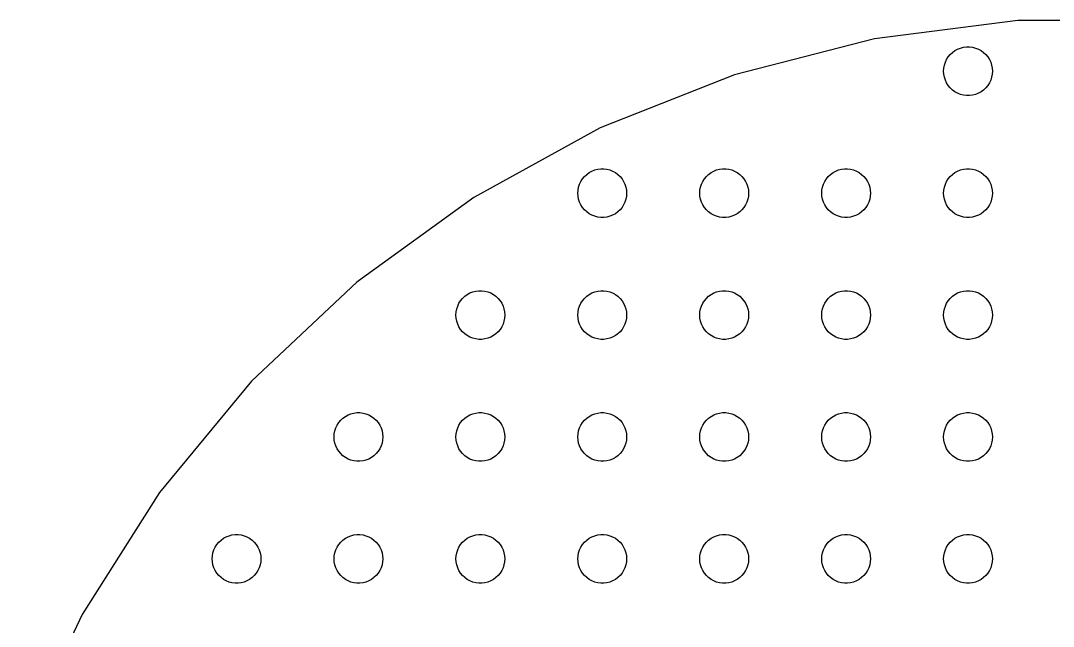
# Model space of a CAD drawing. Header units: metres. Extents: x -142 to 142, y -141 to 141.
# Drawn here: x -131.6 to -4.5, y 66.7 to 141.2 of the extents above; entities that cross this region are included whole.
import ezdxf

# ---------------------------------------------------------------- set-up
doc = ezdxf.new("R2010")
doc.units = ezdxf.units.M

msp = doc.modelspace()

# ---------------------------------------------------------------- linework, layer by layer
for p, q in [((-8.88486, 141.221), (-26.5145, 138.994)), ((8.88486, 141.221), (-8.88486, 141.221)), ((-26.5145, 138.994), (-43.7259, 134.574)), ((-17.1869, 137.054), (-16.9123, 137.312)), ((-16.9123, 137.312), (-16.6075, 137.533)), ((-16.6075, 137.533), (-16.2773, 137.714)), ((-16.2773, 137.714), (-15.927, 137.853)), ((-15.927, 137.853), (-15.5621, 137.947)), ((-15.5621, 137.947), (-15.1884, 137.994)), ((-15.1884, 137.994), (-14.8116, 137.994)), ((-14.8116, 137.994), (-14.4379, 137.947)), ((-14.4379, 137.947), (-14.0729, 137.853)), ((-14.0729, 137.853), (-13.7227, 137.714)), ((-13.7227, 137.714), (-13.3925, 137.533)), ((-13.3925, 137.533), (-13.0877, 137.312)), ((-13.0877, 137.312), (-12.8131, 137.054)), ((-17.9057, 135.746), (-17.7893, 136.104)), ((-17.7893, 136.104), (-17.6289, 136.445)), ((-17.6289, 136.445), (-17.427, 136.763)), ((-17.427, 136.763), (-17.1869, 137.054)), ((-12.8131, 137.054), (-12.5729, 136.763)), ((-12.5729, 136.763), (-12.3711, 136.445)), ((-12.3711, 136.445), (-12.2107, 136.104)), ((-12.2107, 136.104), (-12.0942, 135.746)), ((-18, 135), (-17.9763, 135.376)), ((-17.9763, 134.624), (-18, 135)), ((-17.9763, 135.376), (-17.9057, 135.746)), ((-12.0942, 135.746), (-12.0237, 135.376)), ((-12.0237, 135.376), (-12, 135)), ((-12, 135), (-12.0237, 134.624)), ((-43.7259, 134.574), (-60.2478, 128.033)), ((-17.9057, 134.254), (-17.9763, 134.624)), ((-17.7893, 133.896), (-17.9057, 134.254)), ((-17.6289, 133.555), (-17.7893, 133.896)), ((-17.427, 133.237), (-17.6289, 133.555)), ((-12.3711, 133.555), (-12.5729, 133.237)), ((-12.2107, 133.896), (-12.3711, 133.555)), ((-12.0942, 134.254), (-12.2107, 133.896)), ((-12.0237, 134.624), (-12.0942, 134.254)), ((-17.1869, 132.946), (-17.427, 133.237)), ((-16.9123, 132.688), (-17.1869, 132.946)), ((-16.6075, 132.467), (-16.9123, 132.688)), ((-16.2773, 132.286), (-16.6075, 132.467)), ((-15.927, 132.147), (-16.2773, 132.286)), ((-15.5621, 132.053), (-15.927, 132.147)), ((-14.0729, 132.147), (-14.4379, 132.053)), ((-13.7227, 132.286), (-14.0729, 132.147)), ((-13.3925, 132.467), (-13.7227, 132.286)), ((-13.0877, 132.688), (-13.3925, 132.467)), ((-12.8131, 132.946), (-13.0877, 132.688)), ((-12.5729, 133.237), (-12.8131, 132.946)), ((-15.1884, 132.006), (-15.5621, 132.053)), ((-14.8116, 132.006), (-15.1884, 132.006)), ((-14.4379, 132.053), (-14.8116, 132.006)), ((-60.2478, 128.033), (-75.8195, 119.472)), ((-62.427, 121.763), (-62.1869, 122.054)), ((-62.1869, 122.054), (-61.9123, 122.312)), ((-61.9123, 122.312), (-61.6075, 122.533)), ((-61.6075, 122.533), (-61.2773, 122.714)), ((-61.2773, 122.714), (-60.927, 122.853)), ((-60.927, 122.853), (-60.5621, 122.947)), ((-60.5621, 122.947), (-60.1884, 122.994)), ((-60.1884, 122.994), (-59.8116, 122.994)), ((-59.8116, 122.994), (-59.4379, 122.947)), ((-59.4379, 122.947), (-59.0729, 122.853)), ((-59.0729, 122.853), (-58.7227, 122.714)), ((-58.7227, 122.714), (-58.3925, 122.533)), ((-58.3925, 122.533), (-58.0877, 122.312)), ((-58.0877, 122.312), (-57.8131, 122.054)), ((-57.8131, 122.054), (-57.5729, 121.763)), ((-47.427, 121.763), (-47.1869, 122.054)), ((-47.1869, 122.054), (-46.9123, 122.312)), ((-46.9123, 122.312), (-46.6075, 122.533)), ((-46.6075, 122.533), (-46.2773, 122.714)), ((-46.2773, 122.714), (-45.927, 122.853)), ((-45.927, 122.853), (-45.5621, 122.947)), ((-45.5621, 122.947), (-45.1884, 122.994)), ((-45.1884, 122.994), (-44.8116, 122.994)), ((-44.8116, 122.994), (-44.4379, 122.947)), ((-44.4379, 122.947), (-44.0729, 122.853)), ((-44.0729, 122.853), (-43.7227, 122.714)), ((-43.7227, 122.714), (-43.3925, 122.533)), ((-43.3925, 122.533), (-43.0877, 122.312)), ((-43.0877, 122.312), (-42.8131, 122.054)), ((-42.8131, 122.054), (-42.5729, 121.763)), ((-32.427, 121.763), (-32.1869, 122.054)), ((-32.1869, 122.054), (-31.9123, 122.312)), ((-31.9123, 122.312), (-31.6075, 122.533)), ((-31.6075, 122.533), (-31.2773, 122.714)), ((-31.2773, 122.714), (-30.927, 122.853)), ((-30.927, 122.853), (-30.5621, 122.947)), ((-30.5621, 122.947), (-30.1884, 122.994)), ((-30.1884, 122.994), (-29.8116, 122.994)), ((-29.8116, 122.994), (-29.4379, 122.947)), ((-29.4379, 122.947), (-29.0729, 122.853)), ((-29.0729, 122.853), (-28.7227, 122.714)), ((-28.7227, 122.714), (-28.3925, 122.533)), ((-28.3925, 122.533), (-28.0877, 122.312)), ((-28.0877, 122.312), (-27.8131, 122.054)), ((-27.8131, 122.054), (-27.5729, 121.763)), ((-17.427, 121.763), (-17.1869, 122.054)), ((-17.1869, 122.054), (-16.9123, 122.312)), ((-16.9123, 122.312), (-16.6075, 122.533)), ((-16.6075, 122.533), (-16.2773, 122.714)), ((-16.2773, 122.714), (-15.927, 122.853)), ((-15.927, 122.853), (-15.5621, 122.947)), ((-15.5621, 122.947), (-15.1884, 122.994)), ((-15.1884, 122.994), (-14.8116, 122.994)), ((-14.8116, 122.994), (-14.4379, 122.947)), ((-14.4379, 122.947), (-14.0729, 122.853)), ((-14.0729, 122.853), (-13.7227, 122.714)), ((-13.7227, 122.714), (-13.3925, 122.533)), ((-13.3925, 122.533), (-13.0877, 122.312)), ((-13.0877, 122.312), (-12.8131, 122.054)), ((-12.8131, 122.054), (-12.5729, 121.763)), ((-62.9763, 120.376), (-62.9057, 120.746)), ((-62.9057, 120.746), (-62.7893, 121.104)), ((-62.7893, 121.104), (-62.6289, 121.445)), ((-62.6289, 121.445), (-62.427, 121.763)), ((-57.5729, 121.763), (-57.3711, 121.445)), ((-57.3711, 121.445), (-57.2107, 121.104)), ((-57.2107, 121.104), (-57.0942, 120.746)), ((-57.0942, 120.746), (-57.0237, 120.376)), ((-47.9763, 120.376), (-47.9057, 120.746)), ((-47.9057, 120.746), (-47.7893, 121.104)), ((-47.7893, 121.104), (-47.6289, 121.445)), ((-47.6289, 121.445), (-47.427, 121.763)), ((-42.5729, 121.763), (-42.3711, 121.445)), ((-42.3711, 121.445), (-42.2107, 121.104)), ((-42.2107, 121.104), (-42.0942, 120.746)), ((-42.0942, 120.746), (-42.0237, 120.376)), ((-32.9763, 120.376), (-32.9057, 120.746)), ((-32.9057, 120.746), (-32.7893, 121.104)), ((-32.7893, 121.104), (-32.6289, 121.445)), ((-32.6289, 121.445), (-32.427, 121.763)), ((-27.5729, 121.763), (-27.3711, 121.445)), ((-27.3711, 121.445), (-27.2107, 121.104)), ((-27.2107, 121.104), (-27.0942, 120.746)), ((-27.0942, 120.746), (-27.0237, 120.376)), ((-17.9763, 120.376), (-17.9057, 120.746)), ((-17.9057, 120.746), (-17.7893, 121.104)), ((-17.7893, 121.104), (-17.6289, 121.445)), ((-17.6289, 121.445), (-17.427, 121.763)), ((-12.5729, 121.763), (-12.3711, 121.445)), ((-12.3711, 121.445), (-12.2107, 121.104)), ((-12.2107, 121.104), (-12.0942, 120.746)), ((-12.0942, 120.746), (-12.0237, 120.376)), ((-75.8195, 119.472), (-90.1955, 109.028)), ((-63, 120), (-62.9763, 120.376)), ((-62.9763, 119.624), (-63, 120)), ((-62.9057, 119.254), (-62.9763, 119.624)), ((-57.0237, 119.624), (-57.0942, 119.254)), ((-57.0237, 120.376), (-57, 120)), ((-57, 120), (-57.0237, 119.624)), ((-48, 120), (-47.9763, 120.376)), ((-47.9763, 119.624), (-48, 120)), ((-47.9057, 119.254), (-47.9763, 119.624)), ((-42.0237, 119.624), (-42.0942, 119.254)), ((-42.0237, 120.376), (-42, 120)), ((-42, 120), (-42.0237, 119.624)), ((-33, 120), (-32.9763, 120.376)), ((-32.9763, 119.624), (-33, 120)), ((-32.9057, 119.254), (-32.9763, 119.624)), ((-27.0237, 119.624), (-27.0942, 119.254)), ((-27.0237, 120.376), (-27, 120)), ((-27, 120), (-27.0237, 119.624)), ((-18, 120), (-17.9763, 120.376)), ((-17.9763, 119.624), (-18, 120)), ((-17.9057, 119.254), (-17.9763, 119.624)), ((-12.0237, 119.624), (-12.0942, 119.254)), ((-12.0237, 120.376), (-12, 120)), ((-12, 120), (-12.0237, 119.624)), ((-62.7893, 118.896), (-62.9057, 119.254)), ((-62.6289, 118.555), (-62.7893, 118.896)), ((-62.427, 118.237), (-62.6289, 118.555)), ((-62.1869, 117.946), (-62.427, 118.237)), ((-57.5729, 118.237), (-57.8131, 117.946)), ((-57.3711, 118.555), (-57.5729, 118.237)), ((-57.2107, 118.896), (-57.3711, 118.555)), ((-57.0942, 119.254), (-57.2107, 118.896)), ((-47.7893, 118.896), (-47.9057, 119.254)), ((-47.6289, 118.555), (-47.7893, 118.896)), ((-47.427, 118.237), (-47.6289, 118.555)), ((-47.1869, 117.946), (-47.427, 118.237)), ((-42.5729, 118.237), (-42.8131, 117.946)), ((-42.3711, 118.555), (-42.5729, 118.237)), ((-42.2107, 118.896), (-42.3711, 118.555)), ((-42.0942, 119.254), (-42.2107, 118.896)), ((-32.7893, 118.896), (-32.9057, 119.254)), ((-32.6289, 118.555), (-32.7893, 118.896)), ((-32.427, 118.237), (-32.6289, 118.555)), ((-32.1869, 117.946), (-32.427, 118.237)), ((-27.5729, 118.237), (-27.8131, 117.946)), ((-27.3711, 118.555), (-27.5729, 118.237)), ((-27.2107, 118.896), (-27.3711, 118.555)), ((-27.0942, 119.254), (-27.2107, 118.896)), ((-17.7893, 118.896), (-17.9057, 119.254)), ((-17.6289, 118.555), (-17.7893, 118.896)), ((-17.427, 118.237), (-17.6289, 118.555)), ((-17.1869, 117.946), (-17.427, 118.237)), ((-12.5729, 118.237), (-12.8131, 117.946)), ((-12.3711, 118.555), (-12.5729, 118.237)), ((-12.2107, 118.896), (-12.3711, 118.555)), ((-12.0942, 119.254), (-12.2107, 118.896)), ((-61.9123, 117.688), (-62.1869, 117.946)), ((-61.6075, 117.467), (-61.9123, 117.688)), ((-61.2773, 117.286), (-61.6075, 117.467)), ((-60.927, 117.147), (-61.2773, 117.286)), ((-60.5621, 117.053), (-60.927, 117.147)), ((-60.1884, 117.006), (-60.5621, 117.053)), ((-59.8116, 117.006), (-60.1884, 117.006)), ((-59.4379, 117.053), (-59.8116, 117.006)), ((-59.0729, 117.147), (-59.4379, 117.053)), ((-58.7227, 117.286), (-59.0729, 117.147)), ((-58.3925, 117.467), (-58.7227, 117.286)), ((-58.0877, 117.688), (-58.3925, 117.467)), ((-57.8131, 117.946), (-58.0877, 117.688)), ((-46.9123, 117.688), (-47.1869, 117.946)), ((-46.6075, 117.467), (-46.9123, 117.688)), ((-46.2773, 117.286), (-46.6075, 117.467)), ((-45.927, 117.147), (-46.2773, 117.286)), ((-45.5621, 117.053), (-45.927, 117.147)), ((-45.1884, 117.006), (-45.5621, 117.053)), ((-44.8116, 117.006), (-45.1884, 117.006)), ((-44.4379, 117.053), (-44.8116, 117.006)), ((-44.0729, 117.147), (-44.4379, 117.053)), ((-43.7227, 117.286), (-44.0729, 117.147)), ((-43.3925, 117.467), (-43.7227, 117.286)), ((-43.0877, 117.688), (-43.3925, 117.467)), ((-42.8131, 117.946), (-43.0877, 117.688)), ((-31.9123, 117.688), (-32.1869, 117.946)), ((-31.6075, 117.467), (-31.9123, 117.688)), ((-31.2773, 117.286), (-31.6075, 117.467)), ((-30.927, 117.147), (-31.2773, 117.286)), ((-30.5621, 117.053), (-30.927, 117.147)), ((-30.1884, 117.006), (-30.5621, 117.053)), ((-29.8116, 117.006), (-30.1884, 117.006)), ((-29.4379, 117.053), (-29.8116, 117.006)), ((-29.0729, 117.147), (-29.4379, 117.053)), ((-28.7227, 117.286), (-29.0729, 117.147)), ((-28.3925, 117.467), (-28.7227, 117.286)), ((-28.0877, 117.688), (-28.3925, 117.467)), ((-27.8131, 117.946), (-28.0877, 117.688)), ((-16.9123, 117.688), (-17.1869, 117.946)), ((-16.6075, 117.467), (-16.9123, 117.688)), ((-16.2773, 117.286), (-16.6075, 117.467)), ((-15.927, 117.147), (-16.2773, 117.286)), ((-15.5621, 117.053), (-15.927, 117.147)), ((-15.1884, 117.006), (-15.5621, 117.053)), ((-14.8116, 117.006), (-15.1884, 117.006)), ((-14.4379, 117.053), (-14.8116, 117.006)), ((-14.0729, 117.147), (-14.4379, 117.053)), ((-13.7227, 117.286), (-14.0729, 117.147)), ((-13.3925, 117.467), (-13.7227, 117.286)), ((-13.0877, 117.688), (-13.3925, 117.467)), ((-12.8131, 117.946), (-13.0877, 117.688)), ((-90.1955, 109.028), (-103.149, 96.8634)), ((-77.6289, 106.445), (-77.427, 106.763)), ((-77.427, 106.763), (-77.1869, 107.054)), ((-77.1869, 107.054), (-76.9123, 107.312)), ((-76.9123, 107.312), (-76.6075, 107.533)), ((-76.6075, 107.533), (-76.2773, 107.714)), ((-76.2773, 107.714), (-75.927, 107.853)), ((-75.927, 107.853), (-75.5621, 107.947)), ((-75.5621, 107.947), (-75.1884, 107.994)), ((-75.1884, 107.994), (-74.8116, 107.994)), ((-74.8116, 107.994), (-74.4379, 107.947)), ((-74.4379, 107.947), (-74.073, 107.853)), ((-74.073, 107.853), (-73.7227, 107.714)), ((-73.7227, 107.714), (-73.3925, 107.533)), ((-73.3925, 107.533), (-73.0877, 107.312)), ((-73.0877, 107.312), (-72.8131, 107.054)), ((-72.8131, 107.054), (-72.573, 106.763)), ((-72.573, 106.763), (-72.3711, 106.445)), ((-62.6289, 106.445), (-62.427, 106.763)), ((-62.427, 106.763), (-62.1869, 107.054)), ((-62.1869, 107.054), (-61.9123, 107.312)), ((-61.9123, 107.312), (-61.6075, 107.533)), ((-61.6075, 107.533), (-61.2773, 107.714)), ((-61.2773, 107.714), (-60.927, 107.853)), ((-60.927, 107.853), (-60.5621, 107.947)), ((-60.5621, 107.947), (-60.1884, 107.994)), ((-60.1884, 107.994), (-59.8116, 107.994)), ((-59.8116, 107.994), (-59.4379, 107.947)), ((-59.4379, 107.947), (-59.0729, 107.853)), ((-59.0729, 107.853), (-58.7227, 107.714)), ((-58.7227, 107.714), (-58.3925, 107.533)), ((-58.3925, 107.533), (-58.0877, 107.312)), ((-58.0877, 107.312), (-57.8131, 107.054)), ((-57.8131, 107.054), (-57.5729, 106.763)), ((-57.5729, 106.763), (-57.3711, 106.445)), ((-47.6289, 106.445), (-47.427, 106.763)), ((-47.427, 106.763), (-47.1869, 107.054)), ((-47.1869, 107.054), (-46.9123, 107.312)), ((-46.9123, 107.312), (-46.6075, 107.533)), ((-46.6075, 107.533), (-46.2773, 107.714)), ((-46.2773, 107.714), (-45.927, 107.853)), ((-45.927, 107.853), (-45.5621, 107.947)), ((-45.5621, 107.947), (-45.1884, 107.994)), ((-45.1884, 107.994), (-44.8116, 107.994)), ((-44.8116, 107.994), (-44.4379, 107.947)), ((-44.4379, 107.947), (-44.0729, 107.853)), ((-44.0729, 107.853), (-43.7227, 107.714)), ((-43.7227, 107.714), (-43.3925, 107.533)), ((-43.3925, 107.533), (-43.0877, 107.312)), ((-43.0877, 107.312), (-42.8131, 107.054)), ((-42.8131, 107.054), (-42.5729, 106.763)), ((-42.5729, 106.763), (-42.3711, 106.445)), ((-32.6289, 106.445), (-32.427, 106.763)), ((-32.427, 106.763), (-32.1869, 107.054)), ((-32.1869, 107.054), (-31.9123, 107.312)), ((-31.9123, 107.312), (-31.6075, 107.533)), ((-31.6075, 107.533), (-31.2773, 107.714)), ((-31.2773, 107.714), (-30.927, 107.853)), ((-30.927, 107.853), (-30.5621, 107.947)), ((-30.5621, 107.947), (-30.1884, 107.994)), ((-30.1884, 107.994), (-29.8116, 107.994)), ((-29.8116, 107.994), (-29.4379, 107.947)), ((-29.4379, 107.947), (-29.0729, 107.853)), ((-29.0729, 107.853), (-28.7227, 107.714)), ((-28.7227, 107.714), (-28.3925, 107.533)), ((-28.3925, 107.533), (-28.0877, 107.312)), ((-28.0877, 107.312), (-27.8131, 107.054)), ((-27.8131, 107.054), (-27.5729, 106.763)), ((-27.5729, 106.763), (-27.3711, 106.445)), ((-17.6289, 106.445), (-17.427, 106.763)), ((-17.427, 106.763), (-17.1869, 107.054)), ((-17.1869, 107.054), (-16.9123, 107.312)), ((-16.9123, 107.312), (-16.6075, 107.533)), ((-16.6075, 107.533), (-16.2773, 107.714)), ((-16.2773, 107.714), (-15.927, 107.853)), ((-15.927, 107.853), (-15.5621, 107.947)), ((-15.5621, 107.947), (-15.1884, 107.994)), ((-15.1884, 107.994), (-14.8116, 107.994)), ((-14.8116, 107.994), (-14.4379, 107.947)), ((-14.4379, 107.947), (-14.0729, 107.853)), ((-14.0729, 107.853), (-13.7227, 107.714)), ((-13.7227, 107.714), (-13.3925, 107.533)), ((-13.3925, 107.533), (-13.0877, 107.312)), ((-13.0877, 107.312), (-12.8131, 107.054)), ((-12.8131, 107.054), (-12.5729, 106.763)), ((-12.5729, 106.763), (-12.3711, 106.445)), ((-77.9763, 105.376), (-77.9057, 105.746)), ((-77.9057, 105.746), (-77.7893, 106.104)), ((-77.7893, 106.104), (-77.6289, 106.445)), ((-72.3711, 106.445), (-72.2107, 106.104)), ((-72.2107, 106.104), (-72.0943, 105.746)), ((-72.0943, 105.746), (-72.0237, 105.376)), ((-62.9763, 105.376), (-62.9057, 105.746)), ((-62.9057, 105.746), (-62.7893, 106.104)), ((-62.7893, 106.104), (-62.6289, 106.445)), ((-57.3711, 106.445), (-57.2107, 106.104)), ((-57.2107, 106.104), (-57.0942, 105.746)), ((-57.0942, 105.746), (-57.0237, 105.376)), ((-47.9763, 105.376), (-47.9057, 105.746)), ((-47.9057, 105.746), (-47.7893, 106.104)), ((-47.7893, 106.104), (-47.6289, 106.445)), ((-42.3711, 106.445), (-42.2107, 106.104)), ((-42.2107, 106.104), (-42.0942, 105.746)), ((-42.0942, 105.746), (-42.0237, 105.376)), ((-32.9763, 105.376), (-32.9057, 105.746)), ((-32.9057, 105.746), (-32.7893, 106.104)), ((-32.7893, 106.104), (-32.6289, 106.445)), ((-27.3711, 106.445), (-27.2107, 106.104)), ((-27.2107, 106.104), (-27.0942, 105.746)), ((-27.0942, 105.746), (-27.0237, 105.376)), ((-17.9763, 105.376), (-17.9057, 105.746)), ((-17.9057, 105.746), (-17.7893, 106.104)), ((-17.7893, 106.104), (-17.6289, 106.445)), ((-12.3711, 106.445), (-12.2107, 106.104)), ((-12.2107, 106.104), (-12.0942, 105.746)), ((-12.0942, 105.746), (-12.0237, 105.376)), ((-78, 105), (-77.9763, 105.376)), ((-77.9763, 104.624), (-78, 105)), ((-77.9057, 104.254), (-77.9763, 104.624)), ((-77.7893, 103.896), (-77.9057, 104.254)), ((-72.0943, 104.254), (-72.2107, 103.896)), ((-72.0237, 104.624), (-72.0943, 104.254)), ((-72.0237, 105.376), (-72, 105)), ((-72, 105), (-72.0237, 104.624)), ((-63, 105), (-62.9763, 105.376)), ((-62.9763, 104.624), (-63, 105)), ((-62.9057, 104.254), (-62.9763, 104.624)), ((-62.7893, 103.896), (-62.9057, 104.254)), ((-57.0942, 104.254), (-57.2107, 103.896)), ((-57.0237, 104.624), (-57.0942, 104.254)), ((-57.0237, 105.376), (-57, 105)), ((-57, 105), (-57.0237, 104.624)), ((-48, 105), (-47.9763, 105.376)), ((-47.9763, 104.624), (-48, 105)), ((-47.9057, 104.254), (-47.9763, 104.624)), ((-47.7893, 103.896), (-47.9057, 104.254)), ((-42.0942, 104.254), (-42.2107, 103.896)), ((-42.0237, 104.624), (-42.0942, 104.254)), ((-42.0237, 105.376), (-42, 105)), ((-42, 105), (-42.0237, 104.624)), ((-33, 105), (-32.9763, 105.376)), ((-32.9763, 104.624), (-33, 105)), ((-32.9057, 104.254), (-32.9763, 104.624)), ((-32.7893, 103.896), (-32.9057, 104.254)), ((-27.0942, 104.254), (-27.2107, 103.896)), ((-27.0237, 104.624), (-27.0942, 104.254)), ((-27.0237, 105.376), (-27, 105)), ((-27, 105), (-27.0237, 104.624)), ((-18, 105), (-17.9763, 105.376)), ((-17.9763, 104.624), (-18, 105)), ((-17.9057, 104.254), (-17.9763, 104.624)), ((-17.7893, 103.896), (-17.9057, 104.254)), ((-12.0942, 104.254), (-12.2107, 103.896)), ((-12.0237, 104.624), (-12.0942, 104.254)), ((-12.0237, 105.376), (-12, 105)), ((-12, 105), (-12.0237, 104.624)), ((-77.6289, 103.555), (-77.7893, 103.896)), ((-77.427, 103.237), (-77.6289, 103.555)), ((-77.1869, 102.946), (-77.427, 103.237)), ((-76.9123, 102.688), (-77.1869, 102.946)), ((-72.8131, 102.946), (-73.0877, 102.688)), ((-72.573, 103.237), (-72.8131, 102.946)), ((-72.3711, 103.555), (-72.573, 103.237)), ((-72.2107, 103.896), (-72.3711, 103.555)), ((-62.6289, 103.555), (-62.7893, 103.896)), ((-62.427, 103.237), (-62.6289, 103.555)), ((-62.1869, 102.946), (-62.427, 103.237)), ((-61.9123, 102.688), (-62.1869, 102.946)), ((-57.8131, 102.946), (-58.0877, 102.688)), ((-57.5729, 103.237), (-57.8131, 102.946)), ((-57.3711, 103.555), (-57.5729, 103.237)), ((-57.2107, 103.896), (-57.3711, 103.555)), ((-47.6289, 103.555), (-47.7893, 103.896)), ((-47.427, 103.237), (-47.6289, 103.555)), ((-47.1869, 102.946), (-47.427, 103.237)), ((-46.9123, 102.688), (-47.1869, 102.946)), ((-42.8131, 102.946), (-43.0877, 102.688)), ((-42.5729, 103.237), (-42.8131, 102.946)), ((-42.3711, 103.555), (-42.5729, 103.237)), ((-42.2107, 103.896), (-42.3711, 103.555)), ((-32.6289, 103.555), (-32.7893, 103.896)), ((-32.427, 103.237), (-32.6289, 103.555)), ((-32.1869, 102.946), (-32.427, 103.237)), ((-31.9123, 102.688), (-32.1869, 102.946)), ((-27.8131, 102.946), (-28.0877, 102.688)), ((-27.5729, 103.237), (-27.8131, 102.946)), ((-27.3711, 103.555), (-27.5729, 103.237)), ((-27.2107, 103.896), (-27.3711, 103.555)), ((-17.6289, 103.555), (-17.7893, 103.896)), ((-17.427, 103.237), (-17.6289, 103.555)), ((-17.1869, 102.946), (-17.427, 103.237)), ((-16.9123, 102.688), (-17.1869, 102.946)), ((-12.8131, 102.946), (-13.0877, 102.688)), ((-12.5729, 103.237), (-12.8131, 102.946)), ((-12.3711, 103.555), (-12.5729, 103.237)), ((-12.2107, 103.896), (-12.3711, 103.555)), ((-76.6075, 102.467), (-76.9123, 102.688)), ((-76.2773, 102.286), (-76.6075, 102.467)), ((-75.927, 102.147), (-76.2773, 102.286)), ((-75.5621, 102.053), (-75.927, 102.147)), ((-75.1884, 102.006), (-75.5621, 102.053)), ((-74.8116, 102.006), (-75.1884, 102.006)), ((-74.4379, 102.053), (-74.8116, 102.006)), ((-74.073, 102.147), (-74.4379, 102.053)), ((-73.7227, 102.286), (-74.073, 102.147)), ((-73.3925, 102.467), (-73.7227, 102.286)), ((-73.0877, 102.688), (-73.3925, 102.467)), ((-61.6075, 102.467), (-61.9123, 102.688)), ((-61.2773, 102.286), (-61.6075, 102.467)), ((-60.927, 102.147), (-61.2773, 102.286)), ((-60.5621, 102.053), (-60.927, 102.147)), ((-60.1884, 102.006), (-60.5621, 102.053)), ((-59.8116, 102.006), (-60.1884, 102.006)), ((-59.4379, 102.053), (-59.8116, 102.006)), ((-59.0729, 102.147), (-59.4379, 102.053)), ((-58.7227, 102.286), (-59.0729, 102.147)), ((-58.3925, 102.467), (-58.7227, 102.286)), ((-58.0877, 102.688), (-58.3925, 102.467)), ((-46.6075, 102.467), (-46.9123, 102.688)), ((-46.2773, 102.286), (-46.6075, 102.467)), ((-45.927, 102.147), (-46.2773, 102.286)), ((-45.5621, 102.053), (-45.927, 102.147)), ((-45.1884, 102.006), (-45.5621, 102.053)), ((-44.8116, 102.006), (-45.1884, 102.006)), ((-44.4379, 102.053), (-44.8116, 102.006)), ((-44.0729, 102.147), (-44.4379, 102.053)), ((-43.7227, 102.286), (-44.0729, 102.147)), ((-43.3925, 102.467), (-43.7227, 102.286)), ((-43.0877, 102.688), (-43.3925, 102.467)), ((-31.6075, 102.467), (-31.9123, 102.688)), ((-31.2773, 102.286), (-31.6075, 102.467)), ((-30.927, 102.147), (-31.2773, 102.286)), ((-30.5621, 102.053), (-30.927, 102.147)), ((-30.1884, 102.006), (-30.5621, 102.053)), ((-29.8116, 102.006), (-30.1884, 102.006)), ((-29.4379, 102.053), (-29.8116, 102.006)), ((-29.0729, 102.147), (-29.4379, 102.053)), ((-28.7227, 102.286), (-29.0729, 102.147)), ((-28.3925, 102.467), (-28.7227, 102.286)), ((-28.0877, 102.688), (-28.3925, 102.467)), ((-16.6075, 102.467), (-16.9123, 102.688)), ((-16.2773, 102.286), (-16.6075, 102.467)), ((-15.927, 102.147), (-16.2773, 102.286)), ((-15.5621, 102.053), (-15.927, 102.147)), ((-15.1884, 102.006), (-15.5621, 102.053)), ((-14.8116, 102.006), (-15.1884, 102.006)), ((-14.4379, 102.053), (-14.8116, 102.006)), ((-14.0729, 102.147), (-14.4379, 102.053)), ((-13.7227, 102.286), (-14.0729, 102.147)), ((-13.3925, 102.467), (-13.7227, 102.286)), ((-13.0877, 102.688), (-13.3925, 102.467)), ((-103.149, 96.8634), (-114.476, 83.1716)), ((-91.2773, 92.7145), (-90.927, 92.8532)), ((-90.927, 92.8532), (-90.5621, 92.9469)), ((-90.5621, 92.9469), (-90.1884, 92.9941)), ((-90.1884, 92.9941), (-89.8116, 92.9941)), ((-89.8116, 92.9941), (-89.4379, 92.9469)), ((-89.4379, 92.9469), (-89.073, 92.8532)), ((-89.073, 92.8532), (-88.7227, 92.7145)), ((-76.2773, 92.7145), (-75.927, 92.8532)), ((-75.927, 92.8532), (-75.5621, 92.9469)), ((-75.5621, 92.9469), (-75.1884, 92.9941)), ((-75.1884, 92.9941), (-74.8116, 92.9941)), ((-74.8116, 92.9941), (-74.4379, 92.9469)), ((-74.4379, 92.9469), (-74.073, 92.8532)), ((-74.073, 92.8532), (-73.7227, 92.7145)), ((-61.2773, 92.7145), (-60.927, 92.8532)), ((-60.927, 92.8532), (-60.5621, 92.9469)), ((-60.5621, 92.9469), (-60.1884, 92.9941)), ((-60.1884, 92.9941), (-59.8116, 92.9941)), ((-59.8116, 92.9941), (-59.4379, 92.9469)), ((-59.4379, 92.9469), (-59.0729, 92.8532)), ((-59.0729, 92.8532), (-58.7227, 92.7145)), ((-46.2773, 92.7145), (-45.927, 92.8532)), ((-45.927, 92.8532), (-45.5621, 92.9469)), ((-45.5621, 92.9469), (-45.1884, 92.9941)), ((-45.1884, 92.9941), (-44.8116, 92.9941)), ((-44.8116, 92.9941), (-44.4379, 92.9469)), ((-44.4379, 92.9469), (-44.0729, 92.8532)), ((-44.0729, 92.8532), (-43.7227, 92.7145)), ((-31.2773, 92.7145), (-30.927, 92.8532)), ((-30.927, 92.8532), (-30.5621, 92.9469)), ((-30.5621, 92.9469), (-30.1884, 92.9941)), ((-30.1884, 92.9941), (-29.8116, 92.9941)), ((-29.8116, 92.9941), (-29.4379, 92.9469)), ((-29.4379, 92.9469), (-29.0729, 92.8532)), ((-29.0729, 92.8532), (-28.7227, 92.7145)), ((-16.2773, 92.7145), (-15.927, 92.8532)), ((-15.927, 92.8532), (-15.5621, 92.9469)), ((-15.5621, 92.9469), (-15.1884, 92.9941)), ((-15.1884, 92.9941), (-14.8116, 92.9941)), ((-14.8116, 92.9941), (-14.4379, 92.9469)), ((-14.4379, 92.9469), (-14.0729, 92.8532)), ((-14.0729, 92.8532), (-13.7227, 92.7145)), ((-92.6289, 91.4453), (-92.427, 91.7634)), ((-92.427, 91.7634), (-92.1869, 92.0536)), ((-92.1869, 92.0536), (-91.9123, 92.3115)), ((-91.9123, 92.3115), (-91.6075, 92.533)), ((-91.6075, 92.533), (-91.2773, 92.7145)), ((-88.7227, 92.7145), (-88.3925, 92.533)), ((-88.3925, 92.533), (-88.0877, 92.3115)), ((-88.0877, 92.3115), (-87.8131, 92.0536)), ((-87.8131, 92.0536), (-87.573, 91.7634)), ((-87.573, 91.7634), (-87.3711, 91.4453)), ((-77.6289, 91.4453), (-77.427, 91.7634)), ((-77.427, 91.7634), (-77.1869, 92.0536)), ((-77.1869, 92.0536), (-76.9123, 92.3115)), ((-76.9123, 92.3115), (-76.6075, 92.533)), ((-76.6075, 92.533), (-76.2773, 92.7145)), ((-73.7227, 92.7145), (-73.3925, 92.533)), ((-73.3925, 92.533), (-73.0877, 92.3115)), ((-73.0877, 92.3115), (-72.8131, 92.0536)), ((-72.8131, 92.0536), (-72.573, 91.7634)), ((-72.573, 91.7634), (-72.3711, 91.4453)), ((-62.6289, 91.4453), (-62.427, 91.7634)), ((-62.427, 91.7634), (-62.1869, 92.0536)), ((-62.1869, 92.0536), (-61.9123, 92.3115)), ((-61.9123, 92.3115), (-61.6075, 92.533)), ((-61.6075, 92.533), (-61.2773, 92.7145)), ((-58.7227, 92.7145), (-58.3925, 92.533)), ((-58.3925, 92.533), (-58.0877, 92.3115)), ((-58.0877, 92.3115), (-57.8131, 92.0536)), ((-57.8131, 92.0536), (-57.5729, 91.7634)), ((-57.5729, 91.7634), (-57.3711, 91.4453)), ((-47.6289, 91.4453), (-47.427, 91.7634)), ((-47.427, 91.7634), (-47.1869, 92.0536)), ((-47.1869, 92.0536), (-46.9123, 92.3115)), ((-46.9123, 92.3115), (-46.6075, 92.533)), ((-46.6075, 92.533), (-46.2773, 92.7145)), ((-43.7227, 92.7145), (-43.3925, 92.533)), ((-43.3925, 92.533), (-43.0877, 92.3115)), ((-43.0877, 92.3115), (-42.8131, 92.0536)), ((-42.8131, 92.0536), (-42.5729, 91.7634)), ((-42.5729, 91.7634), (-42.3711, 91.4453)), ((-32.6289, 91.4453), (-32.427, 91.7634)), ((-32.427, 91.7634), (-32.1869, 92.0536)), ((-32.1869, 92.0536), (-31.9123, 92.3115)), ((-31.9123, 92.3115), (-31.6075, 92.533)), ((-31.6075, 92.533), (-31.2773, 92.7145)), ((-28.7227, 92.7145), (-28.3925, 92.533)), ((-28.3925, 92.533), (-28.0877, 92.3115)), ((-28.0877, 92.3115), (-27.8131, 92.0536)), ((-27.8131, 92.0536), (-27.5729, 91.7634)), ((-27.5729, 91.7634), (-27.3711, 91.4453)), ((-17.6289, 91.4453), (-17.427, 91.7634)), ((-17.427, 91.7634), (-17.1869, 92.0536)), ((-17.1869, 92.0536), (-16.9123, 92.3115)), ((-16.9123, 92.3115), (-16.6075, 92.533)), ((-16.6075, 92.533), (-16.2773, 92.7145)), ((-13.7227, 92.7145), (-13.3925, 92.533)), ((-13.3925, 92.533), (-13.0877, 92.3115)), ((-13.0877, 92.3115), (-12.8131, 92.0536)), ((-12.8131, 92.0536), (-12.5729, 91.7634)), ((-12.5729, 91.7634), (-12.3711, 91.4453)), ((-93, 90), (-92.9763, 90.376)), ((-92.9763, 90.376), (-92.9057, 90.7461)), ((-92.9057, 90.7461), (-92.7893, 91.1044)), ((-92.7893, 91.1044), (-92.6289, 91.4453)), ((-87.3711, 91.4453), (-87.2107, 91.1044)), ((-87.2107, 91.1044), (-87.0943, 90.7461)), ((-87.0943, 90.7461), (-87.0237, 90.376)), ((-87.0237, 90.376), (-87, 90)), ((-78, 90), (-77.9763, 90.376)), ((-77.9763, 90.376), (-77.9057, 90.7461)), ((-77.9057, 90.7461), (-77.7893, 91.1044)), ((-77.7893, 91.1044), (-77.6289, 91.4453)), ((-72.3711, 91.4453), (-72.2107, 91.1044)), ((-72.2107, 91.1044), (-72.0943, 90.7461)), ((-72.0943, 90.7461), (-72.0237, 90.376)), ((-72.0237, 90.376), (-72, 90)), ((-63, 90), (-62.9763, 90.376)), ((-62.9763, 90.376), (-62.9057, 90.7461)), ((-62.9057, 90.7461), (-62.7893, 91.1044)), ((-62.7893, 91.1044), (-62.6289, 91.4453)), ((-57.3711, 91.4453), (-57.2107, 91.1044)), ((-57.2107, 91.1044), (-57.0942, 90.7461)), ((-57.0942, 90.7461), (-57.0237, 90.376)), ((-57.0237, 90.376), (-57, 90)), ((-48, 90), (-47.9763, 90.376)), ((-47.9763, 90.376), (-47.9057, 90.7461)), ((-47.9057, 90.7461), (-47.7893, 91.1044)), ((-47.7893, 91.1044), (-47.6289, 91.4453)), ((-42.3711, 91.4453), (-42.2107, 91.1044)), ((-42.2107, 91.1044), (-42.0942, 90.7461)), ((-42.0942, 90.7461), (-42.0237, 90.376)), ((-42.0237, 90.376), (-42, 90)), ((-33, 90), (-32.9763, 90.376)), ((-32.9763, 90.376), (-32.9057, 90.7461)), ((-32.9057, 90.7461), (-32.7893, 91.1044)), ((-32.7893, 91.1044), (-32.6289, 91.4453)), ((-27.3711, 91.4453), (-27.2107, 91.1044)), ((-27.2107, 91.1044), (-27.0942, 90.7461)), ((-27.0942, 90.7461), (-27.0237, 90.376)), ((-27.0237, 90.376), (-27, 90)), ((-18, 90), (-17.9763, 90.376)), ((-17.9763, 90.376), (-17.9057, 90.7461)), ((-17.9057, 90.7461), (-17.7893, 91.1044)), ((-17.7893, 91.1044), (-17.6289, 91.4453)), ((-12.3711, 91.4453), (-12.2107, 91.1044)), ((-12.2107, 91.1044), (-12.0942, 90.7461)), ((-12.0942, 90.7461), (-12.0237, 90.376)), ((-12.0237, 90.376), (-12, 90)), ((-92.9763, 89.624), (-93, 90)), ((-92.9057, 89.2539), (-92.9763, 89.624)), ((-92.7893, 88.8956), (-92.9057, 89.2539)), ((-87.0943, 89.2539), (-87.2107, 88.8956)), ((-87.0237, 89.624), (-87.0943, 89.2539)), ((-87, 90), (-87.0237, 89.624)), ((-77.9763, 89.624), (-78, 90)), ((-77.9057, 89.2539), (-77.9763, 89.624)), ((-77.7893, 88.8956), (-77.9057, 89.2539)), ((-72.0943, 89.2539), (-72.2107, 88.8956)), ((-72.0237, 89.624), (-72.0943, 89.2539)), ((-72, 90), (-72.0237, 89.624)), ((-62.9763, 89.624), (-63, 90)), ((-62.9057, 89.2539), (-62.9763, 89.624)), ((-62.7893, 88.8956), (-62.9057, 89.2539)), ((-57.0942, 89.2539), (-57.2107, 88.8956)), ((-57.0237, 89.624), (-57.0942, 89.2539)), ((-57, 90), (-57.0237, 89.624)), ((-47.9763, 89.624), (-48, 90)), ((-47.9057, 89.2539), (-47.9763, 89.624)), ((-47.7893, 88.8956), (-47.9057, 89.2539)), ((-42.0942, 89.2539), (-42.2107, 88.8956)), ((-42.0237, 89.624), (-42.0942, 89.2539)), ((-42, 90), (-42.0237, 89.624)), ((-32.9763, 89.624), (-33, 90)), ((-32.9057, 89.2539), (-32.9763, 89.624)), ((-32.7893, 88.8956), (-32.9057, 89.2539)), ((-27.0942, 89.2539), (-27.2107, 88.8956)), ((-27.0237, 89.624), (-27.0942, 89.2539)), ((-27, 90), (-27.0237, 89.624)), ((-17.9763, 89.624), (-18, 90)), ((-17.9057, 89.2539), (-17.9763, 89.624)), ((-17.7893, 88.8956), (-17.9057, 89.2539)), ((-12.0942, 89.2539), (-12.2107, 88.8956)), ((-12.0237, 89.624), (-12.0942, 89.2539)), ((-12, 90), (-12.0237, 89.624)), ((-92.6289, 88.5547), (-92.7893, 88.8956)), ((-92.427, 88.2366), (-92.6289, 88.5547)), ((-92.1869, 87.9464), (-92.427, 88.2366)), ((-91.9123, 87.6885), (-92.1869, 87.9464)), ((-91.6075, 87.467), (-91.9123, 87.6885)), ((-88.0877, 87.6885), (-88.3925, 87.467)), ((-87.8131, 87.9464), (-88.0877, 87.6885)), ((-87.573, 88.2366), (-87.8131, 87.9464)), ((-87.3711, 88.5547), (-87.573, 88.2366)), ((-87.2107, 88.8956), (-87.3711, 88.5547)), ((-77.6289, 88.5547), (-77.7893, 88.8956)), ((-77.427, 88.2366), (-77.6289, 88.5547)), ((-77.1869, 87.9464), (-77.427, 88.2366)), ((-76.9123, 87.6885), (-77.1869, 87.9464)), ((-76.6075, 87.467), (-76.9123, 87.6885)), ((-73.0877, 87.6885), (-73.3925, 87.467)), ((-72.8131, 87.9464), (-73.0877, 87.6885)), ((-72.573, 88.2366), (-72.8131, 87.9464)), ((-72.3711, 88.5547), (-72.573, 88.2366)), ((-72.2107, 88.8956), (-72.3711, 88.5547)), ((-62.6289, 88.5547), (-62.7893, 88.8956)), ((-62.427, 88.2366), (-62.6289, 88.5547)), ((-62.1869, 87.9464), (-62.427, 88.2366)), ((-61.9123, 87.6885), (-62.1869, 87.9464)), ((-61.6075, 87.467), (-61.9123, 87.6885)), ((-58.0877, 87.6885), (-58.3925, 87.467)), ((-57.8131, 87.9464), (-58.0877, 87.6885)), ((-57.5729, 88.2366), (-57.8131, 87.9464)), ((-57.3711, 88.5547), (-57.5729, 88.2366)), ((-57.2107, 88.8956), (-57.3711, 88.5547)), ((-47.6289, 88.5547), (-47.7893, 88.8956)), ((-47.427, 88.2366), (-47.6289, 88.5547)), ((-47.1869, 87.9464), (-47.427, 88.2366)), ((-46.9123, 87.6885), (-47.1869, 87.9464)), ((-46.6075, 87.467), (-46.9123, 87.6885)), ((-43.0877, 87.6885), (-43.3925, 87.467)), ((-42.8131, 87.9464), (-43.0877, 87.6885)), ((-42.5729, 88.2366), (-42.8131, 87.9464)), ((-42.3711, 88.5547), (-42.5729, 88.2366)), ((-42.2107, 88.8956), (-42.3711, 88.5547)), ((-32.6289, 88.5547), (-32.7893, 88.8956)), ((-32.427, 88.2366), (-32.6289, 88.5547)), ((-32.1869, 87.9464), (-32.427, 88.2366)), ((-31.9123, 87.6885), (-32.1869, 87.9464)), ((-31.6075, 87.467), (-31.9123, 87.6885)), ((-28.0877, 87.6885), (-28.3925, 87.467)), ((-27.8131, 87.9464), (-28.0877, 87.6885)), ((-27.5729, 88.2366), (-27.8131, 87.9464)), ((-27.3711, 88.5547), (-27.5729, 88.2366)), ((-27.2107, 88.8956), (-27.3711, 88.5547)), ((-17.6289, 88.5547), (-17.7893, 88.8956)), ((-17.427, 88.2366), (-17.6289, 88.5547)), ((-17.1869, 87.9464), (-17.427, 88.2366)), ((-16.9123, 87.6885), (-17.1869, 87.9464)), ((-16.6075, 87.467), (-16.9123, 87.6885)), ((-13.0877, 87.6885), (-13.3925, 87.467)), ((-12.8131, 87.9464), (-13.0877, 87.6885)), ((-12.5729, 88.2366), (-12.8131, 87.9464)), ((-12.3711, 88.5547), (-12.5729, 88.2366)), ((-12.2107, 88.8956), (-12.3711, 88.5547)), ((-91.2773, 87.2855), (-91.6075, 87.467)), ((-90.927, 87.1468), (-91.2773, 87.2855)), ((-90.5621, 87.0531), (-90.927, 87.1468)), ((-90.1884, 87.0059), (-90.5621, 87.0531)), ((-89.8116, 87.0059), (-90.1884, 87.0059)), ((-89.4379, 87.0531), (-89.8116, 87.0059)), ((-89.073, 87.1468), (-89.4379, 87.0531)), ((-88.7227, 87.2855), (-89.073, 87.1468)), ((-88.3925, 87.467), (-88.7227, 87.2855)), ((-76.2773, 87.2855), (-76.6075, 87.467)), ((-75.927, 87.1468), (-76.2773, 87.2855)), ((-75.5621, 87.0531), (-75.927, 87.1468)), ((-75.1884, 87.0059), (-75.5621, 87.0531)), ((-74.8116, 87.0059), (-75.1884, 87.0059)), ((-74.4379, 87.0531), (-74.8116, 87.0059)), ((-74.073, 87.1468), (-74.4379, 87.0531)), ((-73.7227, 87.2855), (-74.073, 87.1468)), ((-73.3925, 87.467), (-73.7227, 87.2855)), ((-61.2773, 87.2855), (-61.6075, 87.467)), ((-60.927, 87.1468), (-61.2773, 87.2855)), ((-60.5621, 87.0531), (-60.927, 87.1468)), ((-60.1884, 87.0059), (-60.5621, 87.0531)), ((-59.8116, 87.0059), (-60.1884, 87.0059)), ((-59.4379, 87.0531), (-59.8116, 87.0059)), ((-59.0729, 87.1468), (-59.4379, 87.0531)), ((-58.7227, 87.2855), (-59.0729, 87.1468)), ((-58.3925, 87.467), (-58.7227, 87.2855)), ((-46.2773, 87.2855), (-46.6075, 87.467)), ((-45.927, 87.1468), (-46.2773, 87.2855)), ((-45.5621, 87.0531), (-45.927, 87.1468)), ((-45.1884, 87.0059), (-45.5621, 87.0531)), ((-44.8116, 87.0059), (-45.1884, 87.0059)), ((-44.4379, 87.0531), (-44.8116, 87.0059)), ((-44.0729, 87.1468), (-44.4379, 87.0531)), ((-43.7227, 87.2855), (-44.0729, 87.1468)), ((-43.3925, 87.467), (-43.7227, 87.2855)), ((-31.2773, 87.2855), (-31.6075, 87.467)), ((-30.927, 87.1468), (-31.2773, 87.2855)), ((-30.5621, 87.0531), (-30.927, 87.1468)), ((-30.1884, 87.0059), (-30.5621, 87.0531)), ((-29.8116, 87.0059), (-30.1884, 87.0059)), ((-29.4379, 87.0531), (-29.8116, 87.0059)), ((-29.0729, 87.1468), (-29.4379, 87.0531)), ((-28.7227, 87.2855), (-29.0729, 87.1468)), ((-28.3925, 87.467), (-28.7227, 87.2855)), ((-16.2773, 87.2855), (-16.6075, 87.467)), ((-15.927, 87.1468), (-16.2773, 87.2855)), ((-15.5621, 87.0531), (-15.927, 87.1468)), ((-15.1884, 87.0059), (-15.5621, 87.0531)), ((-14.8116, 87.0059), (-15.1884, 87.0059)), ((-14.4379, 87.0531), (-14.8116, 87.0059)), ((-14.0729, 87.1468), (-14.4379, 87.0531)), ((-13.7227, 87.2855), (-14.0729, 87.1468)), ((-13.3925, 87.467), (-13.7227, 87.2855)), ((-114.476, 83.1716), (-123.997, 68.1681)), ((-106.912, 77.3115), (-106.607, 77.533)), ((-106.607, 77.533), (-106.277, 77.7145)), ((-106.277, 77.7145), (-105.927, 77.8532)), ((-105.927, 77.8532), (-105.562, 77.9469)), ((-105.562, 77.9469), (-105.188, 77.9941)), ((-105.188, 77.9941), (-104.812, 77.9941)), ((-104.812, 77.9941), (-104.438, 77.9469)), ((-104.438, 77.9469), (-104.073, 77.8532)), ((-104.073, 77.8532), (-103.723, 77.7145)), ((-103.723, 77.7145), (-103.393, 77.533)), ((-103.393, 77.533), (-103.088, 77.3115)), ((-91.9123, 77.3115), (-91.6075, 77.533)), ((-91.6075, 77.533), (-91.2773, 77.7145)), ((-91.2773, 77.7145), (-90.927, 77.8532)), ((-90.927, 77.8532), (-90.5621, 77.9469)), ((-90.5621, 77.9469), (-90.1884, 77.9941)), ((-90.1884, 77.9941), (-89.8116, 77.9941)), ((-89.8116, 77.9941), (-89.4379, 77.9469)), ((-89.4379, 77.9469), (-89.073, 77.8532)), ((-89.073, 77.8532), (-88.7227, 77.7145)), ((-88.7227, 77.7145), (-88.3925, 77.533)), ((-88.3925, 77.533), (-88.0877, 77.3115)), ((-76.9123, 77.3115), (-76.6075, 77.533)), ((-76.6075, 77.533), (-76.2773, 77.7145)), ((-76.2773, 77.7145), (-75.927, 77.8532)), ((-75.927, 77.8532), (-75.5621, 77.9469)), ((-75.5621, 77.9469), (-75.1884, 77.9941)), ((-75.1884, 77.9941), (-74.8116, 77.9941)), ((-74.8116, 77.9941), (-74.4379, 77.9469)), ((-74.4379, 77.9469), (-74.073, 77.8532)), ((-74.073, 77.8532), (-73.7227, 77.7145)), ((-73.7227, 77.7145), (-73.3925, 77.533)), ((-73.3925, 77.533), (-73.0877, 77.3115)), ((-61.9123, 77.3115), (-61.6075, 77.533)), ((-61.6075, 77.533), (-61.2773, 77.7145)), ((-61.2773, 77.7145), (-60.927, 77.8532)), ((-60.927, 77.8532), (-60.5621, 77.9469)), ((-60.5621, 77.9469), (-60.1884, 77.9941)), ((-60.1884, 77.9941), (-59.8116, 77.9941)), ((-59.8116, 77.9941), (-59.4379, 77.9469)), ((-59.4379, 77.9469), (-59.0729, 77.8532)), ((-59.0729, 77.8532), (-58.7227, 77.7145)), ((-58.7227, 77.7145), (-58.3925, 77.533)), ((-58.3925, 77.533), (-58.0877, 77.3115)), ((-46.9123, 77.3115), (-46.6075, 77.533)), ((-46.6075, 77.533), (-46.2773, 77.7145)), ((-46.2773, 77.7145), (-45.927, 77.8532)), ((-45.927, 77.8532), (-45.5621, 77.9469)), ((-45.5621, 77.9469), (-45.1884, 77.9941)), ((-45.1884, 77.9941), (-44.8116, 77.9941)), ((-44.8116, 77.9941), (-44.4379, 77.9469)), ((-44.4379, 77.9469), (-44.0729, 77.8532)), ((-44.0729, 77.8532), (-43.7227, 77.7145)), ((-43.7227, 77.7145), (-43.3925, 77.533)), ((-43.3925, 77.533), (-43.0877, 77.3115)), ((-31.9123, 77.3115), (-31.6075, 77.533)), ((-31.6075, 77.533), (-31.2773, 77.7145)), ((-31.2773, 77.7145), (-30.927, 77.8532)), ((-30.927, 77.8532), (-30.5621, 77.9469)), ((-30.5621, 77.9469), (-30.1884, 77.9941)), ((-30.1884, 77.9941), (-29.8116, 77.9941)), ((-29.8116, 77.9941), (-29.4379, 77.9469)), ((-29.4379, 77.9469), (-29.0729, 77.8532)), ((-29.0729, 77.8532), (-28.7227, 77.7145)), ((-28.7227, 77.7145), (-28.3925, 77.533)), ((-28.3925, 77.533), (-28.0877, 77.3115)), ((-16.9123, 77.3115), (-16.6075, 77.533)), ((-16.6075, 77.533), (-16.2773, 77.7145)), ((-16.2773, 77.7145), (-15.927, 77.8532)), ((-15.927, 77.8532), (-15.5621, 77.9469)), ((-15.5621, 77.9469), (-15.1884, 77.9941)), ((-15.1884, 77.9941), (-14.8116, 77.9941)), ((-14.8116, 77.9941), (-14.4379, 77.9469)), ((-14.4379, 77.9469), (-14.0729, 77.8532)), ((-14.0729, 77.8532), (-13.7227, 77.7145)), ((-13.7227, 77.7145), (-13.3925, 77.533)), ((-13.3925, 77.533), (-13.0877, 77.3115)), ((-107.789, 76.1044), (-107.629, 76.4453)), ((-107.629, 76.4453), (-107.427, 76.7634)), ((-107.427, 76.7634), (-107.187, 77.0536)), ((-107.187, 77.0536), (-106.912, 77.3115)), ((-103.088, 77.3115), (-102.813, 77.0536)), ((-102.813, 77.0536), (-102.573, 76.7634)), ((-102.573, 76.7634), (-102.371, 76.4453)), ((-102.371, 76.4453), (-102.211, 76.1044)), ((-92.7893, 76.1044), (-92.6289, 76.4453)), ((-92.6289, 76.4453), (-92.427, 76.7634)), ((-92.427, 76.7634), (-92.1869, 77.0536)), ((-92.1869, 77.0536), (-91.9123, 77.3115)), ((-88.0877, 77.3115), (-87.8131, 77.0536)), ((-87.8131, 77.0536), (-87.573, 76.7634)), ((-87.573, 76.7634), (-87.3711, 76.4453)), ((-87.3711, 76.4453), (-87.2107, 76.1044)), ((-77.7893, 76.1044), (-77.6289, 76.4453)), ((-77.6289, 76.4453), (-77.427, 76.7634)), ((-77.427, 76.7634), (-77.1869, 77.0536)), ((-77.1869, 77.0536), (-76.9123, 77.3115)), ((-73.0877, 77.3115), (-72.8131, 77.0536)), ((-72.8131, 77.0536), (-72.573, 76.7634)), ((-72.573, 76.7634), (-72.3711, 76.4453)), ((-72.3711, 76.4453), (-72.2107, 76.1044)), ((-62.7893, 76.1044), (-62.6289, 76.4453)), ((-62.6289, 76.4453), (-62.427, 76.7634)), ((-62.427, 76.7634), (-62.1869, 77.0536)), ((-62.1869, 77.0536), (-61.9123, 77.3115)), ((-58.0877, 77.3115), (-57.8131, 77.0536)), ((-57.8131, 77.0536), (-57.5729, 76.7634)), ((-57.5729, 76.7634), (-57.3711, 76.4453)), ((-57.3711, 76.4453), (-57.2107, 76.1044)), ((-47.7893, 76.1044), (-47.6289, 76.4453)), ((-47.6289, 76.4453), (-47.427, 76.7634)), ((-47.427, 76.7634), (-47.1869, 77.0536)), ((-47.1869, 77.0536), (-46.9123, 77.3115)), ((-43.0877, 77.3115), (-42.8131, 77.0536)), ((-42.8131, 77.0536), (-42.5729, 76.7634)), ((-42.5729, 76.7634), (-42.3711, 76.4453)), ((-42.3711, 76.4453), (-42.2107, 76.1044)), ((-32.7893, 76.1044), (-32.6289, 76.4453)), ((-32.6289, 76.4453), (-32.427, 76.7634)), ((-32.427, 76.7634), (-32.1869, 77.0536)), ((-32.1869, 77.0536), (-31.9123, 77.3115)), ((-28.0877, 77.3115), (-27.8131, 77.0536)), ((-27.8131, 77.0536), (-27.5729, 76.7634)), ((-27.5729, 76.7634), (-27.3711, 76.4453)), ((-27.3711, 76.4453), (-27.2107, 76.1044)), ((-17.7893, 76.1044), (-17.6289, 76.4453)), ((-17.6289, 76.4453), (-17.427, 76.7634)), ((-17.427, 76.7634), (-17.1869, 77.0536)), ((-17.1869, 77.0536), (-16.9123, 77.3115)), ((-13.0877, 77.3115), (-12.8131, 77.0536)), ((-12.8131, 77.0536), (-12.5729, 76.7634)), ((-12.5729, 76.7634), (-12.3711, 76.4453)), ((-12.3711, 76.4453), (-12.2107, 76.1044)), ((-108, 75), (-107.976, 75.376)), ((-107.976, 74.624), (-108, 75)), ((-107.976, 75.376), (-107.906, 75.7461)), ((-107.906, 75.7461), (-107.789, 76.1044)), ((-102.211, 76.1044), (-102.094, 75.7461)), ((-102.094, 75.7461), (-102.024, 75.376)), ((-102.024, 75.376), (-102, 75)), ((-102, 75), (-102.024, 74.624)), ((-93, 75), (-92.9763, 75.376)), ((-92.9763, 74.624), (-93, 75)), ((-92.9763, 75.376), (-92.9057, 75.7461)), ((-92.9057, 75.7461), (-92.7893, 76.1044)), ((-87.2107, 76.1044), (-87.0943, 75.7461)), ((-87.0943, 75.7461), (-87.0237, 75.376)), ((-87.0237, 75.376), (-87, 75)), ((-87, 75), (-87.0237, 74.624)), ((-78, 75), (-77.9763, 75.376)), ((-77.9763, 74.624), (-78, 75)), ((-77.9763, 75.376), (-77.9057, 75.7461)), ((-77.9057, 75.7461), (-77.7893, 76.1044)), ((-72.2107, 76.1044), (-72.0943, 75.7461)), ((-72.0943, 75.7461), (-72.0237, 75.376)), ((-72.0237, 75.376), (-72, 75)), ((-72, 75), (-72.0237, 74.624)), ((-63, 75), (-62.9763, 75.376)), ((-62.9763, 74.624), (-63, 75)), ((-62.9763, 75.376), (-62.9057, 75.7461)), ((-62.9057, 75.7461), (-62.7893, 76.1044)), ((-57.2107, 76.1044), (-57.0942, 75.7461)), ((-57.0942, 75.7461), (-57.0237, 75.376)), ((-57.0237, 75.376), (-57, 75)), ((-57, 75), (-57.0237, 74.624)), ((-48, 75), (-47.9763, 75.376)), ((-47.9763, 74.624), (-48, 75)), ((-47.9763, 75.376), (-47.9057, 75.7461)), ((-47.9057, 75.7461), (-47.7893, 76.1044)), ((-42.2107, 76.1044), (-42.0942, 75.7461)), ((-42.0942, 75.7461), (-42.0237, 75.376)), ((-42.0237, 75.376), (-42, 75)), ((-42, 75), (-42.0237, 74.624)), ((-33, 75), (-32.9763, 75.376)), ((-32.9763, 74.624), (-33, 75)), ((-32.9763, 75.376), (-32.9057, 75.7461)), ((-32.9057, 75.7461), (-32.7893, 76.1044)), ((-27.2107, 76.1044), (-27.0942, 75.7461)), ((-27.0942, 75.7461), (-27.0237, 75.376)), ((-27.0237, 75.376), (-27, 75)), ((-27, 75), (-27.0237, 74.624)), ((-18, 75), (-17.9763, 75.376)), ((-17.9763, 74.624), (-18, 75)), ((-17.9763, 75.376), (-17.9057, 75.7461)), ((-17.9057, 75.7461), (-17.7893, 76.1044)), ((-12.2107, 76.1044), (-12.0942, 75.7461)), ((-12.0942, 75.7461), (-12.0237, 75.376)), ((-12.0237, 75.376), (-12, 75)), ((-12, 75), (-12.0237, 74.624)), ((-107.906, 74.2539), (-107.976, 74.624)), ((-107.789, 73.8956), (-107.906, 74.2539)), ((-107.629, 73.5547), (-107.789, 73.8956)), ((-102.211, 73.8956), (-102.371, 73.5547)), ((-102.094, 74.2539), (-102.211, 73.8956)), ((-102.024, 74.624), (-102.094, 74.2539)), ((-92.9057, 74.2539), (-92.9763, 74.624)), ((-92.7893, 73.8956), (-92.9057, 74.2539)), ((-92.6289, 73.5547), (-92.7893, 73.8956)), ((-87.2107, 73.8956), (-87.3711, 73.5547)), ((-87.0943, 74.2539), (-87.2107, 73.8956)), ((-87.0237, 74.624), (-87.0943, 74.2539)), ((-77.9057, 74.2539), (-77.9763, 74.624)), ((-77.7893, 73.8956), (-77.9057, 74.2539)), ((-77.6289, 73.5547), (-77.7893, 73.8956)), ((-72.2107, 73.8956), (-72.3711, 73.5547)), ((-72.0943, 74.2539), (-72.2107, 73.8956)), ((-72.0237, 74.624), (-72.0943, 74.2539)), ((-62.9057, 74.2539), (-62.9763, 74.624)), ((-62.7893, 73.8956), (-62.9057, 74.2539)), ((-62.6289, 73.5547), (-62.7893, 73.8956)), ((-57.2107, 73.8956), (-57.3711, 73.5547)), ((-57.0942, 74.2539), (-57.2107, 73.8956)), ((-57.0237, 74.624), (-57.0942, 74.2539)), ((-47.9057, 74.2539), (-47.9763, 74.624)), ((-47.7893, 73.8956), (-47.9057, 74.2539)), ((-47.6289, 73.5547), (-47.7893, 73.8956)), ((-42.2107, 73.8956), (-42.3711, 73.5547)), ((-42.0942, 74.2539), (-42.2107, 73.8956)), ((-42.0237, 74.624), (-42.0942, 74.2539)), ((-32.9057, 74.2539), (-32.9763, 74.624)), ((-32.7893, 73.8956), (-32.9057, 74.2539)), ((-32.6289, 73.5547), (-32.7893, 73.8956)), ((-27.2107, 73.8956), (-27.3711, 73.5547)), ((-27.0942, 74.2539), (-27.2107, 73.8956)), ((-27.0237, 74.624), (-27.0942, 74.2539)), ((-17.9057, 74.2539), (-17.9763, 74.624)), ((-17.7893, 73.8956), (-17.9057, 74.2539)), ((-17.6289, 73.5547), (-17.7893, 73.8956)), ((-12.2107, 73.8956), (-12.3711, 73.5547)), ((-12.0942, 74.2539), (-12.2107, 73.8956)), ((-12.0237, 74.624), (-12.0942, 74.2539)), ((-107.427, 73.2366), (-107.629, 73.5547)), ((-107.187, 72.9464), (-107.427, 73.2366)), ((-106.912, 72.6885), (-107.187, 72.9464)), ((-106.607, 72.467), (-106.912, 72.6885)), ((-106.277, 72.2855), (-106.607, 72.467)), ((-103.393, 72.467), (-103.723, 72.2855)), ((-103.088, 72.6885), (-103.393, 72.467)), ((-102.813, 72.9464), (-103.088, 72.6885)), ((-102.573, 73.2366), (-102.813, 72.9464)), ((-102.371, 73.5547), (-102.573, 73.2366)), ((-92.427, 73.2366), (-92.6289, 73.5547)), ((-92.1869, 72.9464), (-92.427, 73.2366)), ((-91.9123, 72.6885), (-92.1869, 72.9464)), ((-91.6075, 72.467), (-91.9123, 72.6885)), ((-91.2773, 72.2855), (-91.6075, 72.467)), ((-88.3925, 72.467), (-88.7227, 72.2855)), ((-88.0877, 72.6885), (-88.3925, 72.467)), ((-87.8131, 72.9464), (-88.0877, 72.6885)), ((-87.573, 73.2366), (-87.8131, 72.9464)), ((-87.3711, 73.5547), (-87.573, 73.2366)), ((-77.427, 73.2366), (-77.6289, 73.5547)), ((-77.1869, 72.9464), (-77.427, 73.2366)), ((-76.9123, 72.6885), (-77.1869, 72.9464)), ((-76.6075, 72.467), (-76.9123, 72.6885)), ((-76.2773, 72.2855), (-76.6075, 72.467)), ((-73.3925, 72.467), (-73.7227, 72.2855)), ((-73.0877, 72.6885), (-73.3925, 72.467)), ((-72.8131, 72.9464), (-73.0877, 72.6885)), ((-72.573, 73.2366), (-72.8131, 72.9464)), ((-72.3711, 73.5547), (-72.573, 73.2366)), ((-62.427, 73.2366), (-62.6289, 73.5547)), ((-62.1869, 72.9464), (-62.427, 73.2366)), ((-61.9123, 72.6885), (-62.1869, 72.9464)), ((-61.6075, 72.467), (-61.9123, 72.6885)), ((-61.2773, 72.2855), (-61.6075, 72.467)), ((-58.3925, 72.467), (-58.7227, 72.2855)), ((-58.0877, 72.6885), (-58.3925, 72.467)), ((-57.8131, 72.9464), (-58.0877, 72.6885)), ((-57.5729, 73.2366), (-57.8131, 72.9464)), ((-57.3711, 73.5547), (-57.5729, 73.2366)), ((-47.427, 73.2366), (-47.6289, 73.5547)), ((-47.1869, 72.9464), (-47.427, 73.2366)), ((-46.9123, 72.6885), (-47.1869, 72.9464)), ((-46.6075, 72.467), (-46.9123, 72.6885)), ((-46.2773, 72.2855), (-46.6075, 72.467)), ((-43.3925, 72.467), (-43.7227, 72.2855)), ((-43.0877, 72.6885), (-43.3925, 72.467)), ((-42.8131, 72.9464), (-43.0877, 72.6885)), ((-42.5729, 73.2366), (-42.8131, 72.9464)), ((-42.3711, 73.5547), (-42.5729, 73.2366)), ((-32.427, 73.2366), (-32.6289, 73.5547)), ((-32.1869, 72.9464), (-32.427, 73.2366)), ((-31.9123, 72.6885), (-32.1869, 72.9464)), ((-31.6075, 72.467), (-31.9123, 72.6885)), ((-31.2773, 72.2855), (-31.6075, 72.467)), ((-28.3925, 72.467), (-28.7227, 72.2855)), ((-28.0877, 72.6885), (-28.3925, 72.467)), ((-27.8131, 72.9464), (-28.0877, 72.6885)), ((-27.5729, 73.2366), (-27.8131, 72.9464)), ((-27.3711, 73.5547), (-27.5729, 73.2366)), ((-17.427, 73.2366), (-17.6289, 73.5547)), ((-17.1869, 72.9464), (-17.427, 73.2366)), ((-16.9123, 72.6885), (-17.1869, 72.9464)), ((-16.6075, 72.467), (-16.9123, 72.6885)), ((-16.2773, 72.2855), (-16.6075, 72.467)), ((-13.3925, 72.467), (-13.7227, 72.2855)), ((-13.0877, 72.6885), (-13.3925, 72.467)), ((-12.8131, 72.9464), (-13.0877, 72.6885)), ((-12.5729, 73.2366), (-12.8131, 72.9464)), ((-12.3711, 73.5547), (-12.5729, 73.2366)), ((-105.927, 72.1468), (-106.277, 72.2855)), ((-105.562, 72.0531), (-105.927, 72.1468)), ((-105.188, 72.0059), (-105.562, 72.0531)), ((-104.812, 72.0059), (-105.188, 72.0059)), ((-104.438, 72.0531), (-104.812, 72.0059)), ((-104.073, 72.1468), (-104.438, 72.0531)), ((-103.723, 72.2855), (-104.073, 72.1468)), ((-90.927, 72.1468), (-91.2773, 72.2855)), ((-90.5621, 72.0531), (-90.927, 72.1468)), ((-90.1884, 72.0059), (-90.5621, 72.0531)), ((-89.8116, 72.0059), (-90.1884, 72.0059)), ((-89.4379, 72.0531), (-89.8116, 72.0059)), ((-89.073, 72.1468), (-89.4379, 72.0531)), ((-88.7227, 72.2855), (-89.073, 72.1468)), ((-75.927, 72.1468), (-76.2773, 72.2855)), ((-75.5621, 72.0531), (-75.927, 72.1468)), ((-75.1884, 72.0059), (-75.5621, 72.0531)), ((-74.8116, 72.0059), (-75.1884, 72.0059)), ((-74.4379, 72.0531), (-74.8116, 72.0059)), ((-74.073, 72.1468), (-74.4379, 72.0531)), ((-73.7227, 72.2855), (-74.073, 72.1468)), ((-60.927, 72.1468), (-61.2773, 72.2855)), ((-60.5621, 72.0531), (-60.927, 72.1468)), ((-60.1884, 72.0059), (-60.5621, 72.0531)), ((-59.8116, 72.0059), (-60.1884, 72.0059)), ((-59.4379, 72.0531), (-59.8116, 72.0059)), ((-59.0729, 72.1468), (-59.4379, 72.0531)), ((-58.7227, 72.2855), (-59.0729, 72.1468)), ((-45.927, 72.1468), (-46.2773, 72.2855)), ((-45.5621, 72.0531), (-45.927, 72.1468)), ((-45.1884, 72.0059), (-45.5621, 72.0531)), ((-44.8116, 72.0059), (-45.1884, 72.0059)), ((-44.4379, 72.0531), (-44.8116, 72.0059)), ((-44.0729, 72.1468), (-44.4379, 72.0531)), ((-43.7227, 72.2855), (-44.0729, 72.1468)), ((-30.927, 72.1468), (-31.2773, 72.2855)), ((-30.5621, 72.0531), (-30.927, 72.1468)), ((-30.1884, 72.0059), (-30.5621, 72.0531)), ((-29.8116, 72.0059), (-30.1884, 72.0059)), ((-29.4379, 72.0531), (-29.8116, 72.0059)), ((-29.0729, 72.1468), (-29.4379, 72.0531)), ((-28.7227, 72.2855), (-29.0729, 72.1468)), ((-15.927, 72.1468), (-16.2773, 72.2855)), ((-15.5621, 72.0531), (-15.927, 72.1468)), ((-15.1884, 72.0059), (-15.5621, 72.0531)), ((-14.8116, 72.0059), (-15.1884, 72.0059)), ((-14.4379, 72.0531), (-14.8116, 72.0059)), ((-14.0729, 72.1468), (-14.4379, 72.0531)), ((-13.7227, 72.2855), (-14.0729, 72.1468)), ((-123.997, 68.1681), (-131.563, 52.0896))]:
    msp.add_line(p, q)

doc.saveas('drawing.dxf')
